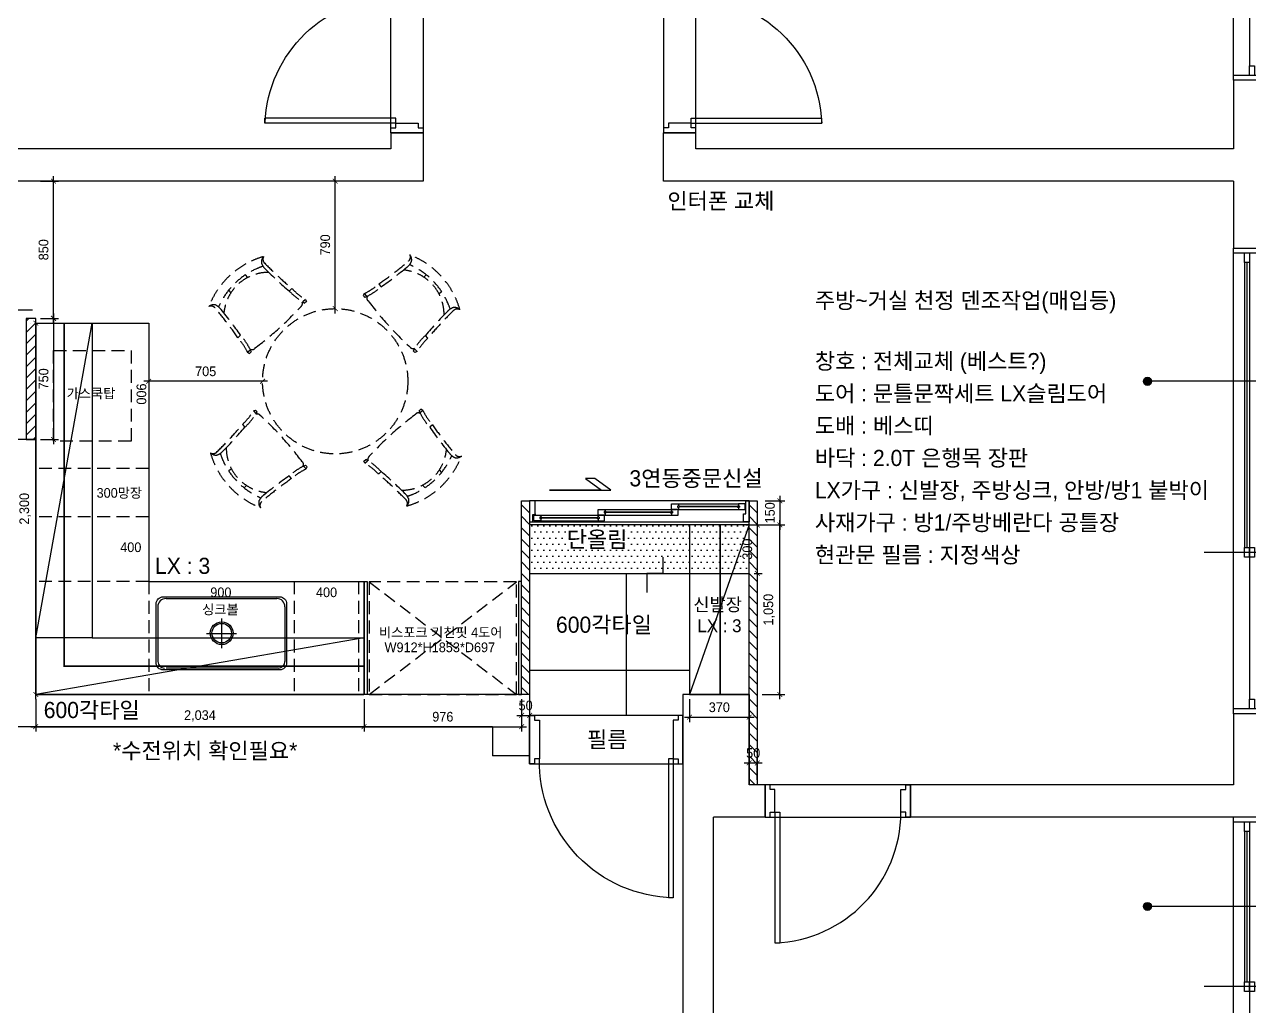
# Model space of a CAD drawing. Header units: inches. Extents: x 26859 to 99210, y 7818 to 34893.
# Drawn here: x 53426 to 61016, y 22835 to 28919 of the extents above; entities that cross this region are included whole.
import ezdxf

# ---------------------------------------------------------------- set-up
doc = ezdxf.new("R2010")
doc.units = ezdxf.units.IN
doc.header["$LTSCALE"] = 100
doc.header["$MEASUREMENT"] = 0
doc.header["$PDSIZE"] = 700.071425
for name, pattern in [('DASHEDX2', [1.5, 1, -0.5]), ('DH-HID2', [1.2, 0.8, -0.4]), ('HID2', [1, 0.5, -0.5])]:
    doc.linetypes.add(name, pattern=pattern)
for name, color, linetype in [('0-ELC TEXT', 7, 'Continuous'), ('06-FUR', 6, 'Continuous'), ('06-LIGHT', 4, 'Continuous'), ('07-DIM WAL', 5, 'Continuous'), ('08-HAT', 8, 'Continuous'), ('3.기호.계단선', 30, 'Continuous'), ('C-WIN', 4, 'Continuous'), ('CO-DOOR', 8, 'Continuous'), ('CO-FURB-DN', 9, 'Continuous'), ('FU-FURM', 251, 'DH-HID2'), ('WAL NEW', 3, 'Continuous'), ('도면층2', 2, 'Continuous'), ('도면층4', 4, 'Continuous'), ('도면층5', 5, 'Continuous'), ('도면층8', 8, 'Continuous')]:
    doc.layers.add(name, color=color, linetype=linetype)
doc.styles.add('HY 울릉도 L', font='')
doc.styles.add('코레일둥고', font='Korail_Round_Gothic_Medium.ttf')
doc.styles.get('HY 울릉도 L').set_extended_font_data('HY울릉도L')
doc.dimstyles.new('30', dxfattribs={"dimscale": 30, "dimtxt": 2, "dimasz": 1, "dimexe": 1, "dimexo": 1, "dimgap": 1, "dimtad": 1, "dimdec": 0, "dimrnd": 0.05, "dimdsep": 46, "dimlunit": 6, "dimtxsty": 'HY 울릉도 L', "dimblk": 'ARCHTICK', "dimcen": 2.5, "dimdle": 1, "dimclrd": 133, "dimclre": 133, "dimclrt": 30, "dimadec": 0, "dimazin": 0, "dimtfac": 1, "dimtdec": 0, "dimtix": 1, "dimtmove": 2, "dimatfit": 3, "dimldrblk": 'ARCHTICK', "dimfxl": 1, "dimlwd": -1, "dimlwe": -1, "dimarcsym": 0})

# ---------------------------------------------------------------- blocks, each defined once
blk = doc.blocks.new('fffsere')
at = {"layer": '도면층2'}
for p, q in [((53146.1, 28573.7), (53346.1, 28573.7)), ((53346.1, 28573.7), (53346.1, 28148.7)), ((56676.1, 28148.7), (56676.1, 28248.7)), ((56676.1, 28248.7), (56876.1, 28248.7)), ((56876.1, 27948.7), (56876.1, 28248.7)), ((58366.1, 28248.7), (58366.1, 27948.7)), ((58566.1, 28248.7), (58366.1, 28248.7)), ((58566.1, 28248.7), (58566.1, 28148.7)), ((53346.1, 28148.7), (56676.1, 28148.7)), ((58566.1, 28148.7), (61266.1, 28148.7)), ((53346.1, 27948.7), (53346.1, 27533.7)), ((53346.1, 27948.7), (56876.1, 27948.7)), ((58366.1, 27948.7), (61421.1, 27948.7)), ((53346.1, 27533.7), (53146.1, 27533.7)), ((60766.1, 26348.7), (60766.1, 24768.7)), ((60766.1, 26348.7), (60966.1, 26348.7)), ((56346.1, 24768.7), (56346.1, 24208.7)), ((56346.1, 24768.7), (56756.1, 24768.7)), ((56756.1, 24768.7), (56756.1, 21708.7)), ((57706.1, 24768.7), (57706.1, 24388.7)), ((57706.1, 24768.7), (60766.1, 24768.7)), ((53146.1, 24648.7), (53346.1, 24648.7)), ((53146.1, 24648.7), (53346.1, 24648.7)), ((53346.1, 24648.7), (53346.1, 24208.7)), ((56756.1, 24588.7), (56756.1, 24388.7)), ((57706.1, 24588.7), (57706.1, 24388.7)), ((57936.1, 24568.7), (57936.1, 24388.7)), ((57936.1, 24568.7), (62656.1, 24568.7)), ((57706.1, 24388.7), (57936.1, 24388.7)), ((53346.1, 24208.7), (55346.1, 24208.7)), ((55346.1, 24008.7), (55346.1, 24208.7)), ((56246.1, 24208.7), (56346.1, 24208.7)), ((56246.1, 24008.7), (56246.1, 24208.7)), ((53146.1, 24008.7), (55346.1, 24008.7)), ((56246.1, 24008.7), (56566.1, 24008.7)), ((56566.1, 21908.7), (56566.1, 24008.7))]:
    blk.add_line(p, q, dxfattribs=at)
at = {"layer": '도면층4'}
for p, q in [((53346.1, 28573.7), (53346.1, 30973.7)), ((56676.1, 28248.7), (56676.1, 29148.7)), ((56876.1, 29148.7), (56876.1, 28248.7)), ((58366.1, 29148.7), (58366.1, 28248.7)), ((58566.1, 28248.7), (58566.1, 29148.7)), ((53146.1, 28603.7), (53346.1, 28603.7)), ((53146.1, 28573.7), (53346.1, 28573.7)), ((55896.1, 28308.7), (55896.1, 28338.7)), ((56706.1, 28338.7), (55896.6, 28338.7)), ((56706.1, 28308.7), (56706.1, 28338.7)), ((58536.1, 28338.7), (59345.5, 28338.7)), ((58536.1, 28308.7), (58536.1, 28338.7)), ((59346.1, 28308.7), (59346.1, 28338.7)), ((56706.1, 28308.7), (55896.1, 28308.7)), ((56876.1, 28248.7), (56676.1, 28248.7)), ((56676.1, 28248.7), (56876.1, 28248.7)), ((58366.1, 28248.7), (58566.1, 28248.7)), ((58566.1, 28248.7), (58366.1, 28248.7)), ((58536.1, 28308.7), (59346.1, 28308.7)), ((53346.1, 27503.7), (53146.1, 27503.7)), ((53346.1, 24648.7), (53346.1, 27533.7)), ((53261.1, 25678.7), (53261.1, 27443.7)), ((53026.1, 25648.7), (53526.1, 25648.7)), ((53146.1, 24678.7), (53346.1, 24678.7)), ((56756.1, 24338.7), (56756.1, 24638.7)), ((56756.1, 24638.7), (57706.1, 24638.7)), ((56756.1, 24638.7), (56756.1, 24338.7)), ((57706.1, 24638.7), (57706.1, 24338.7)), ((56816.1, 24368.7), (56816.1, 23508.7)), ((56816.1, 24368.7), (56846.1, 24368.7)), ((56846.1, 24368.7), (56846.1, 23509.2)), ((57706.1, 24338.7), (56756.1, 24338.7)), ((55346.1, 24008.7), (55346.1, 24208.7)), ((56246.1, 24208.7), (56246.1, 24008.7)), ((56246.1, 24008.7), (56246.1, 24208.7)), ((53346.1, 21908.7), (53346.1, 24008.7)), ((53346.1, 23978.7), (53146.1, 23978.7)), ((53261.1, 22988.7), (53261.1, 23918.7)), ((56816.1, 23508.7), (56846.1, 23508.7)), ((53026.1, 22958.7), (53526.1, 22958.7))]:
    blk.add_line(p, q, dxfattribs=at)
for points in [[(53216.1, 28603.7), (53246.1, 28603.7), (53246.1, 28663.7), (53216.1, 28663.7)], [(53246.1, 27443.7), (53276.1, 27443.7), (53276.1, 27503.7), (53246.1, 27503.7)], [(53216.1, 25618.7), (53246.1, 25618.7), (53246.1, 25678.7), (53216.1, 25678.7)], [(53246.1, 25618.7), (53276.1, 25618.7), (53276.1, 25678.7), (53246.1, 25678.7)], [(53216.1, 24678.7), (53246.1, 24678.7), (53246.1, 24738.7), (53216.1, 24738.7)], [(53246.1, 23918.7), (53276.1, 23918.7), (53276.1, 23978.7), (53246.1, 23978.7)], [(53216.1, 22928.7), (53246.1, 22928.7), (53246.1, 22988.7), (53216.1, 22988.7)], [(53246.1, 22928.7), (53276.1, 22928.7), (53276.1, 22988.7), (53246.1, 22988.7)]]:
    blk.add_lwpolyline(points, close=True, dxfattribs=at)
for points in [[(56676.1, 28248.7), (56676.1, 28278.7), (56706.1, 28278.7), (56706.1, 28308.7), (56846.1, 28308.7), (56846.1, 28278.7), (56876.1, 28278.7), (56876.1, 28248.7), (56676.1, 28248.7)], [(58566.1, 28248.7), (58566.1, 28278.7), (58536.1, 28278.7), (58536.1, 28308.7), (58396.1, 28308.7), (58396.1, 28278.7), (58366.1, 28278.7), (58366.1, 28248.7), (58566.1, 28248.7)], [(56756.1, 24638.7), (56786.1, 24638.7), (56786.1, 24608.7), (56816.1, 24608.7), (56816.1, 24368.7), (56786.1, 24368.7), (56786.1, 24338.7), (56756.1, 24338.7), (56756.1, 24638.7)], [(57706.1, 24638.7), (57676.1, 24638.7), (57676.1, 24608.7), (57646.1, 24608.7), (57646.1, 24368.7), (57676.1, 24368.7), (57676.1, 24338.7), (57706.1, 24338.7), (57706.1, 24638.7)]]:
    blk.add_lwpolyline(points, dxfattribs=at)
at = {"layer": '도면층5'}
for p, q in [((53246.1, 29743.7), (53246.1, 28663.7)), ((53246.1, 27443.7), (53246.1, 25678.7)), ((53276.1, 27443.7), (53276.1, 25678.7)), ((53246.1, 25618.7), (53246.1, 24738.7)), ((53246.1, 23918.7), (53246.1, 22988.7)), ((53276.1, 23918.7), (53276.1, 22988.7)), ((53246.1, 22928.7), (53246.1, 21998.7))]:
    blk.add_line(p, q, dxfattribs=at)
for centre, radius, start, end in [((56706.1, 28278.7), 810, 90, 177.87745), ((58536.1, 28278.7), 810, 2.12255, 90), ((56801.4, 24353.9), 844.8, 270.99615, 1.00079)]:
    blk.add_arc(centre, radius, start, end, dxfattribs=at)
blk = doc.blocks.new('_ArchTick')
at = {"color": 0, "linetype": 'ByBlock', "const_width": 0.15}
blk.add_lwpolyline([(-0.5, -0.5), (0.5, 0.5)], dxfattribs=at)
blk = doc.blocks.new('*D198')
at = {"layer": '07-DIM WAL', "color": 133}
for p, q in [((57915.9, 24238.7), (57915.9, 24373.9)), ((57965.9, 24238.7), (57965.9, 24373.9)), ((57885.9, 24343.9), (57995.9, 24343.9))]:
    blk.add_line(p, q, dxfattribs=at)
at = {"layer": 'Defpoints', "color": 0}
for p in [(57965.9, 24343.9), (57915.9, 24208.7), (57965.9, 24208.7)]:
    blk.add_point(p, dxfattribs=at)
at = {"layer": '07-DIM WAL', "color": 133, "xscale": 30, "yscale": 30, "zscale": 30}
blk.add_blockref('_ArchTick', (57915.9, 24343.9), dxfattribs=at)
at = {"layer": '07-DIM WAL', "color": 133, "xscale": 30, "yscale": 30, "zscale": 30, "rotation": 180}
blk.add_blockref('_ArchTick', (57965.9, 24343.9), dxfattribs=at)
at = {"layer": '07-DIM WAL', "color": 30, "insert": (57940.9, 24405.2), "char_height": 60, "attachment_point": 5, "style": 'HY 울릉도 L'}
blk.add_mtext('50', dxfattribs=at)
blk = doc.blocks.new('*D200')
at = {"layer": '07-DIM WAL', "color": 133}
for p, q in [((58015.9, 25968.7), (58136.1, 25968.7)), ((58106.1, 25998.7), (58106.1, 25788.7)), ((57965.9, 25818.7), (58136.1, 25818.7))]:
    blk.add_line(p, q, dxfattribs=at)
at = {"layer": 'Defpoints', "color": 0}
for p in [(57985.9, 25968.7), (57935.9, 25818.7), (58106.1, 25818.7)]:
    blk.add_point(p, dxfattribs=at)
at = {"layer": '07-DIM WAL', "color": 133, "xscale": 30, "yscale": 30, "zscale": 30}
for p, rotation in [((58106.1, 25968.7), 270), ((58106.1, 25818.7), 90)]:
    blk.add_blockref('_ArchTick', p, dxfattribs=dict(at, rotation=rotation))
at = {"layer": '07-DIM WAL', "color": 30, "insert": (58044.8, 25893.7), "char_height": 60, "attachment_point": 5, "rotation": 90, "style": 'HY 울릉도 L'}
blk.add_mtext('150', dxfattribs=at)
blk = doc.blocks.new('*D201')
at = {"layer": '07-DIM WAL', "color": 133}
for p, q in [((57945.9, 25818.7), (58136.1, 25818.7)), ((58106.1, 24738.7), (58106.1, 25848.7)), ((57995.9, 24768.7), (58136.1, 24768.7))]:
    blk.add_line(p, q, dxfattribs=at)
at = {"layer": 'Defpoints', "color": 0}
for p in [(57915.9, 25818.7), (58106.1, 25818.7), (57965.9, 24768.7)]:
    blk.add_point(p, dxfattribs=at)
at = {"layer": '07-DIM WAL', "color": 133, "xscale": 30, "yscale": 30, "zscale": 30}
for p, rotation in [((58106.1, 25818.7), 90), ((58106.1, 24768.7), 270)]:
    blk.add_blockref('_ArchTick', p, dxfattribs=dict(at, rotation=rotation))
at = {"layer": '07-DIM WAL', "color": 30, "insert": (58040.2, 25293.7), "char_height": 60, "attachment_point": 5, "rotation": 90, "style": 'HY 울릉도 L'}
blk.add_mtext('1,050', dxfattribs=at)
blk = doc.blocks.new('*D416')
at = {"layer": '07-DIM WAL', "color": 133}
for p, q in [((57895.9, 25818.7), (57995.9, 25818.7)), ((57965.9, 25848.7), (57965.9, 25488.7)), ((57945.9, 25518.7), (57995.9, 25518.7))]:
    blk.add_line(p, q, dxfattribs=at)
at = {"layer": 'Defpoints', "color": 0}
for p in [(57865.9, 25818.7), (57915.9, 25518.7), (57965.9, 25518.7)]:
    blk.add_point(p, dxfattribs=at)
at = {"layer": '07-DIM WAL', "color": 133, "xscale": 30, "yscale": 30, "zscale": 30}
for p, rotation in [((57965.9, 25818.7), 90), ((57965.9, 25518.7), 270)]:
    blk.add_blockref('_ArchTick', p, dxfattribs=dict(at, rotation=rotation))
at = {"layer": '07-DIM WAL', "color": 30, "insert": (57904.6, 25668.7), "char_height": 60, "attachment_point": 5, "rotation": 90, "style": 'HY 울릉도 L'}
blk.add_mtext('300', dxfattribs=at)
blk = doc.blocks.new('*D548')
at = {"layer": '07-DIM WAL', "color": 133}
for p, q in [((56505.9, 24738.7), (56505.9, 24608.7)), ((56555.9, 24738.7), (56555.9, 24608.7)), ((56475.9, 24638.7), (56585.9, 24638.7))]:
    blk.add_line(p, q, dxfattribs=at)
at = {"layer": 'Defpoints', "color": 0}
for p in [(56505.9, 24768.7), (56555.9, 24768.7), (56555.9, 24638.7)]:
    blk.add_point(p, dxfattribs=at)
at = {"layer": '07-DIM WAL', "color": 133, "xscale": 30, "yscale": 30, "zscale": 30}
blk.add_blockref('_ArchTick', (56505.9, 24638.7), dxfattribs=at)
at = {"layer": '07-DIM WAL', "color": 133, "xscale": 30, "yscale": 30, "zscale": 30, "rotation": 180}
blk.add_blockref('_ArchTick', (56555.9, 24638.7), dxfattribs=at)
at = {"layer": '07-DIM WAL', "color": 30, "insert": (56530.9, 24700), "char_height": 60, "attachment_point": 5, "style": 'HY 울릉도 L'}
blk.add_mtext('50', dxfattribs=at)
blk = doc.blocks.new('*D553')
at = {"layer": '07-DIM WAL', "color": 133}
for p, q in [((53495.9, 24738.7), (53495.9, 24538.7)), ((55529.9, 24738.7), (55529.9, 24538.7)), ((53465.9, 24568.7), (55559.9, 24568.7))]:
    blk.add_line(p, q, dxfattribs=at)
at = {"layer": 'Defpoints', "color": 0}
for p in [(53495.9, 24768.7), (55529.9, 24768.7), (55529.9, 24568.7)]:
    blk.add_point(p, dxfattribs=at)
at = {"layer": '07-DIM WAL', "color": 133, "xscale": 30, "yscale": 30, "zscale": 30, "rotation": 180}
blk.add_blockref('_ArchTick', (53495.9, 24568.7), dxfattribs=at)
at = {"layer": '07-DIM WAL', "color": 133, "xscale": 30, "yscale": 30, "zscale": 30}
blk.add_blockref('_ArchTick', (55529.9, 24568.7), dxfattribs=at)
at = {"layer": '07-DIM WAL', "color": 30, "insert": (54512.9, 24634.7), "char_height": 60, "attachment_point": 5, "style": 'HY 울릉도 L'}
blk.add_mtext('2,034', dxfattribs=at)
blk = doc.blocks.new('*D554')
at = {"layer": '07-DIM WAL', "color": 133}
for p, q in [((55529.9, 24738.7), (55529.9, 24538.7)), ((56505.9, 24738.7), (56505.9, 24538.7)), ((55499.9, 24568.7), (56535.9, 24568.7))]:
    blk.add_line(p, q, dxfattribs=at)
at = {"layer": 'Defpoints', "color": 0}
for p in [(55529.9, 24768.7), (56505.9, 24768.7), (56505.9, 24568.7)]:
    blk.add_point(p, dxfattribs=at)
at = {"layer": '07-DIM WAL', "color": 133, "xscale": 30, "yscale": 30, "zscale": 30, "rotation": 180}
blk.add_blockref('_ArchTick', (55529.9, 24568.7), dxfattribs=at)
at = {"layer": '07-DIM WAL', "color": 133, "xscale": 30, "yscale": 30, "zscale": 30}
blk.add_blockref('_ArchTick', (56505.9, 24568.7), dxfattribs=at)
at = {"layer": '07-DIM WAL', "color": 30, "insert": (56017.9, 24630), "char_height": 60, "attachment_point": 5, "style": 'HY 울릉도 L'}
blk.add_mtext('976', dxfattribs=at)
blk = doc.blocks.new('*D555')
at = {"layer": '07-DIM WAL', "color": 133}
for p, q in [((53495.9, 24738.7), (53495.9, 27098.7)), ((53465.9, 27068.7), (53465.9, 27068.7)), ((53465.9, 24768.7), (53465.9, 24768.7))]:
    blk.add_line(p, q, dxfattribs=at)
at = {"layer": 'Defpoints', "color": 0}
for p in [(53495.9, 27068.7), (53495.9, 27068.7), (53495.9, 24768.7)]:
    blk.add_point(p, dxfattribs=at)
at = {"layer": '07-DIM WAL', "color": 133, "xscale": 30, "yscale": 30, "zscale": 30}
for p, rotation in [((53495.9, 27068.7), 90), ((53495.9, 24768.7), 270)]:
    blk.add_blockref('_ArchTick', p, dxfattribs=dict(at, rotation=rotation))
at = {"layer": '07-DIM WAL', "color": 30, "insert": (53430, 25918.7), "char_height": 60, "attachment_point": 5, "rotation": 90, "style": 'HY 울릉도 L'}
blk.add_mtext('2,300', dxfattribs=at)
blk = doc.blocks.new('F-518')
at = {"layer": 'FU-FURM'}
for p, q in [((-541.8, 643.2), (-555.7, 658.6)), ((549, 645.2), (564.4, 659.2)), ((-645.2, 549), (-659.2, 564.4)), ((-267.9, 574.8), (-284.7, 559.4)), ((180.2, 543.3), (173, 530.7)), ((180.2, 543.3), (195, 527)), ((269.9, 602.7), (285.2, 585.9)), ((643.2, 541.8), (658.6, 555.7)), ((-200.9, 491.6), (-189.3, 484.1)), ((-184.1, 507.1), (-200.4, 492.4)), ((-178.1, 493.9), (-189.3, 484.1)), ((-184.1, 507.1), (-178.1, 493.9)), ((173, 530.7), (183.2, 519.9)), ((195.4, 526.3), (183.2, 519.9)), ((-602.7, 269.9), (-585.9, 285.2)), ((574.8, 267.9), (559.4, 284.7)), ((-543.3, 180.2), (-527, 195)), ((-543.3, 180.2), (-530.7, 173)), ((-530.7, 173), (-519.9, 183.2)), ((-526.3, 195.4), (-519.9, 183.2)), ((491.6, 200.9), (484.1, 189.3)), ((493.9, 178.1), (484.1, 189.3)), ((507.1, 184.1), (492.4, 200.4)), ((507.1, 184.1), (493.9, 178.1)), ((-507.1, -184.1), (-493.9, -178.1)), ((-507.1, -184.1), (-492.4, -200.4)), ((-493.9, -178.1), (-484.1, -189.3)), ((-491.6, -200.9), (-484.1, -189.3)), ((530.7, -173), (519.9, -183.2)), ((526.3, -195.4), (519.9, -183.2)), ((543.3, -180.2), (527, -195)), ((543.3, -180.2), (530.7, -173)), ((-574.8, -267.9), (-559.4, -284.7)), ((602.7, -269.9), (585.9, -285.2)), ((-195.4, -526.3), (-183.2, -519.9)), ((-180.2, -543.3), (-195, -527)), ((-173, -530.7), (-183.2, -519.9)), ((-180.2, -543.3), (-173, -530.7)), ((178.1, -493.9), (189.3, -484.1)), ((184.1, -507.1), (178.1, -493.9)), ((184.1, -507.1), (200.4, -492.4)), ((200.9, -491.6), (189.3, -484.1)), ((-643.2, -541.8), (-658.6, -555.7)), ((-269.9, -602.7), (-285.2, -585.9)), ((267.9, -574.8), (284.7, -559.4)), ((645.2, -549), (659.2, -564.4)), ((-549, -645.2), (-564.4, -659.2)), ((541.8, -643.2), (555.7, -658.6))]:
    blk.add_line(p, q, dxfattribs=at)
blk.add_circle((0, 0), 450, dxfattribs=at)
for centre, radius, start, end in [((-303.1, 278.5), 513.9, 105.82405, 158.98905), ((-406.1, 737.7), 51.2, 136.51905, 185.74565), ((-415.4, 756.3), 32.4, 149.08095, 225.76605), ((433.9, 769.7), 32.4, 308.84905, 25.53505), ((278.5, 303.1), 513.9, 15.82405, 68.98905), ((422.8, 752.1), 51.2, 348.87005, 38.09705), ((-303.1, 278.5), 457.2, 108.36805, 156.49795), ((-373.8, 760.6), 87.7, 198.58775, 229.04005), ((1283.8, 2412.2), 2405, 224.17605, 229.81905), ((1283.8, 2412.2), 2427.5, 225.04505, 229.74905), ((-1102.5, 2577.7), 2405, 304.79605, 310.44005), ((-1102.5, 2577.7), 2427.5, 304.86605, 309.57105), ((397.2, 413.1), 277.6, 0.06305, 84.15045), ((392.8, 777.8), 87.7, 305.57505, 336.02805), ((278.5, 303.1), 457.2, 18.36805, 66.49795), ((-413.1, 397.2), 277.6, 90.06305, 174.15045), ((20.3, 846.2), 418.6, 223.23405, 238.05405), ((20.3, 846.2), 395.9, 223.28805, 238.91605), ((8.5, 900.1), 395.9, 295.70005, 311.32805), ((8.5, 900.1), 418.6, 296.56205, 311.38105), ((-752.1, 422.8), 51.2, 78.87005, 128.09705), ((-769.7, 433.9), 32.4, 38.84905, 115.53505), ((-2577.7, -1102.5), 2405, 34.79605, 40.44005), ((-777.8, 392.8), 87.7, 35.57505, 66.02805), ((-1722.3, 1847.3), 2048.4, 306.66705, 317.53105), ((-225.7, 482.4), 23.1, 308.41805, 21.52105), ((219.2, 514.7), 23.1, 153.09405, 226.19705), ((1847.3, 1722.3), 2048.4, 216.66705, 227.53105), ((760.6, 373.8), 87.7, 108.58775, 139.04005), ((737.7, 406.1), 51.2, 46.51905, 95.74565), ((-2577.7, -1102.5), 2427.5, 34.86605, 39.57105), ((2412.2, -1283.8), 2427.5, 135.04505, 139.74905), ((2412.2, -1283.8), 2405, 134.17605, 139.81905), ((756.3, 415.4), 32.4, 59.08095, 135.76605), ((-900.1, 8.5), 395.9, 25.70005, 41.32805), ((-900.1, 8.5), 418.6, 26.56205, 41.38105), ((846.2, -20.3), 418.6, 133.23405, 148.05405), ((846.2, -20.3), 395.9, 133.28805, 148.91605), ((-514.7, 219.2), 23.1, 243.09405, 316.19705), ((482.4, 225.7), 23.1, 218.41805, 291.52105), ((-846.2, 20.3), 395.9, 313.28805, 328.91605), ((-846.2, 20.3), 418.6, 313.23405, 328.05405), ((-482.4, -225.7), 23.1, 38.41805, 111.52105), ((-1847.3, -1722.3), 2048.4, 36.66705, 47.53105), ((1722.3, -1847.3), 2048.4, 126.66705, 137.53105), ((514.7, -219.2), 23.1, 63.09405, 136.19705), ((900.1, -8.5), 418.6, 206.56205, 221.38105), ((900.1, -8.5), 395.9, 205.70005, 221.32805), ((-2412.2, 1283.8), 2405, 314.17605, 319.81905), ((-2412.2, 1283.8), 2427.5, 315.04505, 319.74905), ((2577.7, 1102.5), 2427.5, 214.86605, 219.57105), ((2577.7, 1102.5), 2405, 214.79605, 220.44005), ((-756.3, -415.4), 32.4, 239.08095, 315.76605), ((-278.5, -303.1), 513.9, 195.82405, 248.98905), ((-737.7, -406.1), 51.2, 226.51905, 275.74565), ((-760.6, -373.8), 87.7, 288.58775, 319.04005), ((-278.5, -303.1), 457.2, 198.36805, 246.49795), ((-397.2, -413.1), 277.6, 180.06305, 264.15045), ((413.1, -397.2), 277.6, 270.06305, 354.15045), ((777.8, -392.8), 87.7, 215.57505, 246.02805), ((769.7, -433.9), 32.4, 218.84905, 295.53505), ((-8.5, -900.1), 418.6, 116.56205, 131.38105), ((-219.2, -514.7), 23.1, 333.09405, 46.19705), ((-20.3, -846.2), 395.9, 43.28805, 58.91605), ((-20.3, -846.2), 418.6, 43.23405, 58.05405), ((225.7, -482.4), 23.1, 128.41805, 201.52105), ((303.1, -278.5), 513.9, 285.82405, 338.98905), ((303.1, -278.5), 457.2, 288.36805, 336.49795), ((752.1, -422.8), 51.2, 258.87005, 308.09705), ((1102.5, -2577.7), 2405, 124.79605, 130.44005), ((1102.5, -2577.7), 2427.5, 124.86605, 129.57105), ((-8.5, -900.1), 395.9, 115.70005, 131.32805), ((-1283.8, -2412.2), 2405, 44.17605, 49.81905), ((-1283.8, -2412.2), 2427.5, 45.04505, 49.74905), ((-422.8, -752.1), 51.2, 168.87005, 218.09705), ((-392.8, -777.8), 87.7, 125.57505, 156.02805), ((-433.9, -769.7), 32.4, 128.84905, 205.53505), ((373.8, -760.6), 87.7, 18.58775, 49.04005), ((415.4, -756.3), 32.4, 329.08095, 45.76605), ((406.1, -737.7), 51.2, 316.51905, 5.74565)]:
    blk.add_arc(centre, radius, start, end, dxfattribs=at)
blk = doc.blocks.new('*D559')
at = {"layer": '07-DIM WAL', "color": 133}
for p, q in [((55320.9, 27948.7), (55320.9, 27948.7)), ((55350.9, 27128.7), (55350.9, 27978.7)), ((55320.9, 27158.7), (55320.9, 27158.7))]:
    blk.add_line(p, q, dxfattribs=at)
at = {"layer": 'Defpoints', "color": 0}
for p in [(55350.9, 27948.7), (55350.9, 27948.7), (55350.9, 27158.7)]:
    blk.add_point(p, dxfattribs=at)
at = {"layer": '07-DIM WAL', "color": 133, "xscale": 30, "yscale": 30, "zscale": 30}
for p, rotation in [((55350.9, 27948.7), 90), ((55350.9, 27158.7), 270)]:
    blk.add_blockref('_ArchTick', p, dxfattribs=dict(at, rotation=rotation))
at = {"layer": '07-DIM WAL', "color": 30, "insert": (55289.6, 27553.7), "char_height": 60, "attachment_point": 5, "rotation": 90, "style": 'HY 울릉도 L'}
blk.add_mtext('790', dxfattribs=at)
blk = doc.blocks.new('*D560')
at = {"layer": '07-DIM WAL', "color": 133}
for p, q in [((54195.9, 26738.7), (54195.9, 26738.7)), ((54900.9, 26738.7), (54900.9, 26738.7)), ((54930.9, 26708.7), (54165.9, 26708.7))]:
    blk.add_line(p, q, dxfattribs=at)
at = {"layer": 'Defpoints', "color": 0}
for p in [(54195.9, 26708.7), (54195.9, 26708.7), (54900.9, 26708.7)]:
    blk.add_point(p, dxfattribs=at)
at = {"layer": '07-DIM WAL', "color": 133, "xscale": 30, "yscale": 30, "zscale": 30, "rotation": 180}
blk.add_blockref('_ArchTick', (54195.9, 26708.7), dxfattribs=at)
at = {"layer": '07-DIM WAL', "color": 133, "xscale": 30, "yscale": 30, "zscale": 30}
blk.add_blockref('_ArchTick', (54900.9, 26708.7), dxfattribs=at)
at = {"layer": '07-DIM WAL', "color": 30, "insert": (54548.4, 26770), "char_height": 60, "attachment_point": 5, "style": 'HY 울릉도 L'}
blk.add_mtext('705', dxfattribs=at)
blk = doc.blocks.new('*D561')
at = {"layer": '07-DIM WAL', "color": 133}
for p, q in [((57545.9, 24738.7), (57545.9, 24597.2)), ((57915.9, 24738.7), (57915.9, 24597.2)), ((57515.9, 24627.2), (57945.9, 24627.2))]:
    blk.add_line(p, q, dxfattribs=at)
at = {"layer": 'Defpoints', "color": 0}
for p in [(57545.9, 24768.7), (57915.9, 24768.7), (57915.9, 24627.2)]:
    blk.add_point(p, dxfattribs=at)
at = {"layer": '07-DIM WAL', "color": 133, "xscale": 30, "yscale": 30, "zscale": 30, "rotation": 180}
blk.add_blockref('_ArchTick', (57545.9, 24627.2), dxfattribs=at)
at = {"layer": '07-DIM WAL', "color": 133, "xscale": 30, "yscale": 30, "zscale": 30}
blk.add_blockref('_ArchTick', (57915.9, 24627.2), dxfattribs=at)
at = {"layer": '07-DIM WAL', "color": 30, "insert": (57730.9, 24688.6), "char_height": 60, "attachment_point": 5, "style": 'HY 울릉도 L'}
blk.add_mtext('370', dxfattribs=at)
blk = doc.blocks.new('*D564')
at = {"layer": '07-DIM WAL', "color": 133}
for p, q in [((53525.9, 27948.7), (53635.6, 27948.7)), ((53605.6, 27068.7), (53605.6, 27978.7)), ((53525.9, 27098.7), (53635.6, 27098.7))]:
    blk.add_line(p, q, dxfattribs=at)
at = {"layer": 'Defpoints', "color": 0}
for p in [(53495.9, 27948.7), (53605.6, 27948.7), (53495.9, 27098.7)]:
    blk.add_point(p, dxfattribs=at)
at = {"layer": '07-DIM WAL', "color": 133, "xscale": 30, "yscale": 30, "zscale": 30}
for p, rotation in [((53605.6, 27948.7), 90), ((53605.6, 27098.7), 270)]:
    blk.add_blockref('_ArchTick', p, dxfattribs=dict(at, rotation=rotation))
at = {"layer": '07-DIM WAL', "color": 30, "insert": (53544.3, 27523.7), "char_height": 60, "attachment_point": 5, "rotation": 90, "style": 'HY 울릉도 L'}
blk.add_mtext('850', dxfattribs=at)
blk = doc.blocks.new('*D565')
at = {"layer": '07-DIM WAL', "color": 133}
for p, q in [((53525.9, 27098.7), (53635.6, 27098.7)), ((53605.6, 27128.7), (53605.6, 26318.7)), ((53525.9, 26348.7), (53635.6, 26348.7))]:
    blk.add_line(p, q, dxfattribs=at)
at = {"layer": 'Defpoints', "color": 0}
for p in [(53495.9, 27098.7), (53495.9, 26348.7), (53605.6, 26348.7)]:
    blk.add_point(p, dxfattribs=at)
at = {"layer": '07-DIM WAL', "color": 133, "xscale": 30, "yscale": 30, "zscale": 30}
for p, rotation in [((53605.6, 27098.7), 90), ((53605.6, 26348.7), 270)]:
    blk.add_blockref('_ArchTick', p, dxfattribs=dict(at, rotation=rotation))
at = {"layer": '07-DIM WAL', "color": 30, "insert": (53544.3, 26723.7), "char_height": 60, "attachment_point": 5, "rotation": 90, "style": 'HY 울릉도 L'}
blk.add_mtext('750', dxfattribs=at)

msp = doc.modelspace()

# ---------------------------------------------------------------- hatches: boundary and pattern name
at = {"layer": '0-ELC TEXT'}
h = msp.add_hatch(color=256, dxfattribs=at)
h.dxf.hatch_style = 1
edge = h.paths.add_edge_path()
edge.add_arc((60383.8, 26708.5), 25, 0, 360)
h = msp.add_hatch(color=256, dxfattribs=at)
h.dxf.hatch_style = 1
edge = h.paths.add_edge_path()
edge.add_arc((60383.8, 23455), 25, 0, 360)
at = {"layer": '08-HAT', "transparency": 33554687}
h = msp.add_hatch(dxfattribs=at)
h.set_pattern_fill('_USER', color=256, scale=600, double=1, pattern_type=0)
h.set_pattern_definition([(0, (56555.94, 25518.7), (0, 600), []), (90, (56555.94, 25518.7), (-600, 4e-14), [])])
h.paths.add_polyline_path([(56585.9, 24638.7), (57475.9, 24638.7), (57505.9, 24638.7), (57505.9, 24768.7), (57545.9, 24768.7), (57545.9, 25518.7), (57381, 25518.7), (57281, 25518.7), (56555.9, 25518.7), (56555.9, 24768.7), (56555.9, 24638.7)])
h.paths.add_polyline_path([(57644.6, 24749.9), (57817.3, 24749.9), (57817.3, 24627.2), (57644.6, 24627.2)], flags=9)
h.paths.add_polyline_path([(56469.9, 24761.3), (56592, 24761.3), (56592, 24638.7), (56469.9, 24638.7)], flags=9)
at = {"layer": '3.기호.계단선'}
h = msp.add_hatch(dxfattribs=at)
h.set_pattern_fill('DOTS', color=256, scale=600)
h.set_pattern_definition([(0, (0, 200), (18.75, 37.5), [0, -37.5])])
h.paths.add_polyline_path([(56555.9, 25818.7), (56555.9, 25518.7), (57915.9, 25518.7), (57915.9, 25818.7)])
at = {"layer": 'WAL NEW'}
h = msp.add_hatch(dxfattribs=at)
h.set_pattern_fill('_USER', color=256, scale=50, angle=45, double=1, pattern_type=0)
h.set_pattern_definition([(45, (-10, -59.66), (-35.35534, 35.35534), [])])
h.paths.add_polyline_path([(53495.9, 26348.7), (53495.9, 27098.7), (53435.9, 27098.7), (53435.9, 26348.7)])
h = msp.add_hatch(dxfattribs=at)
h.set_pattern_fill('_USER', color=256, scale=50, angle=-45, pattern_type=0)
h.set_pattern_definition([(315, (0, 0), (35.35534, 35.35534), [])])
h.paths.add_polyline_path([(56505.9, 24768.7), (56505.9, 25968.7), (56555.9, 25968.7), (56555.9, 24768.7)])
h = msp.add_hatch(dxfattribs=at)
h.set_pattern_fill('_USER', color=256, scale=50, angle=315, pattern_type=0)
h.set_pattern_definition([(315, (1410, -1e-11), (35.35534, 35.35534), [])])
h.paths.add_polyline_path([(57915.9, 24208.7), (57915.9, 25968.7), (57965.9, 25968.7), (57965.9, 24208.7)])

# ---------------------------------------------------------------- linework, layer by layer
msp.add_line((57865.9, 25818.7), (56555.9, 25818.7))
at = {"layer": '0-ELC TEXT'}
for p, q in [((63247.3, 26708.5), (60383.8, 26708.5)), ((63247.3, 23455), (60383.8, 23455))]:
    msp.add_line(p, q, dxfattribs=at)
for centre in [(60383.8, 26708.5), (60383.8, 23455)]:
    msp.add_circle(centre, 25, dxfattribs=at)
at = {"layer": '06-FUR'}
msp.add_line((57915.9, 25818.7), (57545.9, 24768.7), dxfattribs=at)
for points in [[(54195.9, 27068.7), (54195.9, 25468.7), (55529.9, 25468.7), (55529.9, 24768.7), (53495.9, 24768.7), (53495.9, 27068.7), (54195.9, 27068.7)], [(53845.9, 27068.7), (53845.9, 25118.7), (55529.9, 25118.7), (53495.9, 24768.7)], [(53845.9, 25118.7), (53495.9, 25118.7), (53845.9, 27068.7)]]:
    msp.add_lwpolyline(points, dxfattribs=at)
for points in [[(57545.9, 24768.7), (57915.9, 24768.7), (57915.9, 25818.7), (57545.9, 25818.7)], [(55549.9, 24768.7), (55529.9, 24768.7), (55529.9, 25468.7), (55549.9, 25468.7)], [(56485.9, 24768.7), (56505.9, 24768.7), (56505.9, 25468.7), (56485.9, 25468.7)]]:
    msp.add_lwpolyline(points, close=True, dxfattribs=at)
at = {"layer": '06-LIGHT', "color": 10, "linetype": 'HID2', "const_width": 10}
for points in [[(53670.9, 27068.7), (53670.9, 24943.7), (55529.9, 24943.7)], [(57735.9, 24768.7), (57735.9, 25818.7)]]:
    msp.add_lwpolyline(points, dxfattribs=at)
at = {"layer": '3.기호.계단선', "linetype": 'HID2', "const_width": 10}
msp.add_lwpolyline([(55529.9, 24768.7), (53495.9, 24768.7), (53495.9, 27068.7)], dxfattribs=at)
at = {"layer": '3.기호.계단선'}
for points in [[(56555.9, 25818.7), (56555.9, 25518.7), (57915.9, 25518.7), (57915.9, 25818.7), (56555.9, 25818.7)], [(57381, 25618.7), (57381, 25518.7), (57281, 25518.7), (57281, 25400.1)]]:
    msp.add_lwpolyline(points, dxfattribs=at)
at = {"layer": 'C-WIN', "linetype": 'Continuous'}
msp.add_line((53475.9, 27148.7), (53225.9, 27148.7), dxfattribs=at)
at = {"layer": 'CO-DOOR', "color": 1}
msp.add_lwpolyline([(56679.6, 26034.3), (57058.8, 26034.3), (56960.2, 26106.6), (56901.8, 26106.6), (57000.5, 26034.3), (56679.6, 26034.3)], close=True, dxfattribs=at)
at = {"layer": 'CO-FURB-DN', "color": 251}
for p, q in [((54303.1, 25362.8), (54988.7, 25362.8)), ((54252, 25311.6), (54252, 24972)), ((55039.9, 25311.6), (55039.9, 24972)), ((54645.9, 25239.7), (54645.9, 25054.1)), ((54553.2, 25146.9), (54738.7, 25146.9)), ((54999, 24931.1), (54303.1, 24931.1))]:
    msp.add_line(p, q, dxfattribs=at)
msp.add_lwpolyline([(54284.8, 25373), (55007, 25373, -0.414214), (55050.1, 25329.9), (55050.1, 24963.9, -0.414214), (55007, 24920.8), (54284.8, 24920.8, -0.414214), (54241.8, 24963.9), (54241.8, 25329.9, -0.414214)], format="xyb", close=True, dxfattribs=at)
for radius in [70.6, 60.4]:
    msp.add_circle((54647.9, 25147.9), radius, dxfattribs=at)
for centre, radius, start, end in [((54303.1, 25311.6), 51.1, 90, 180), ((54988.7, 25311.6), 51.1, 0, 90), ((54292.9, 24972), 40.9, 180, 270), ((54999, 24972), 40.9, 270, 0)]:
    msp.add_arc(centre, radius, start, end, dxfattribs=at)
at = {"layer": 'FU-FURM'}
for p, q in [((54195.9, 26168.7), (53495.9, 26168.7)), ((54195.9, 25868.7), (53495.9, 25868.7)), ((54195.9, 25468.7), (53495.9, 25468.7)), ((54195.9, 25468.7), (54195.9, 24768.7)), ((55095.9, 25468.7), (55095.9, 24768.7)), ((55495.9, 25468.7), (55495.9, 24768.7)), ((55561.9, 25465.7), (56473.9, 24768.7)), ((55561.9, 24768.7), (56473.9, 25465.7))]:
    msp.add_line(p, q, dxfattribs=at)
for points in [[(53605.9, 26338.7), (53605.9, 26898.7), (54085.9, 26898.7), (54085.9, 26338.7)], [(55561.9, 24768.7), (56473.9, 24768.7), (56473.9, 25465.7), (55561.9, 25465.7)]]:
    msp.add_lwpolyline(points, close=True, dxfattribs=at)
at = {"layer": 'WAL NEW'}
for points in [[(53495.9, 26348.7), (53495.9, 27098.7), (53435.9, 27098.7), (53435.9, 26348.7), (53495.9, 26348.7)], [(56505.9, 24768.7), (56505.9, 25968.7), (56555.9, 25968.7), (56555.9, 24768.7), (56505.9, 24768.7)], [(57915.9, 24208.7), (57915.9, 25968.7), (57965.9, 25968.7), (57965.9, 24208.7), (57915.9, 24208.7)]]:
    msp.add_lwpolyline(points, dxfattribs=at)
at = {"layer": '도면층4'}
for p, q in [((58915.9, 24208.7), (58015.9, 24208.7)), ((58015.9, 24008.7), (58915.9, 24008.7)), ((58075.9, 24038.7), (58075.9, 23228.7)), ((58075.9, 24038.7), (58105.9, 24038.7)), ((58105.9, 24038.7), (58105.9, 23229.2)), ((58075.9, 23228.7), (58105.9, 23228.7))]:
    msp.add_line(p, q, dxfattribs=at)
for points in [[(58015.9, 24008.7), (58045.9, 24008.7), (58045.9, 24038.7), (58075.9, 24038.7), (58075.9, 24178.7), (58045.9, 24178.7), (58045.9, 24208.7), (58015.9, 24208.7), (58015.9, 24008.7)], [(58915.9, 24008.7), (58885.9, 24008.7), (58885.9, 24038.7), (58855.9, 24038.7), (58855.9, 24178.7), (58885.9, 24178.7), (58885.9, 24208.7), (58915.9, 24208.7), (58915.9, 24008.7)]]:
    msp.add_lwpolyline(points, dxfattribs=at)
at = {"layer": '도면층5'}
msp.add_arc((58045.9, 24038.7), 810, 272.12255, 0, dxfattribs=at)
at = {"layer": '도면층8'}
for p, q in [((57915.9, 25968.7), (56555.9, 25968.7)), ((56591, 25886.7), (56591, 25884.3)), ((57023.9, 25914.6), (57464.7, 25914.6)), ((57478.9, 25949.7), (57849.9, 25949.7)), ((57478.9, 25914.6), (57849.9, 25914.6)), ((56555.9, 25838.7), (57915.9, 25838.7)), ((56625.5, 25879.5), (56979.5, 25879.5)), ((56625.5, 25844.5), (57020.4, 25844.5)), ((56979.5, 25879.5), (57464.7, 25879.5))]:
    msp.add_line(p, q, dxfattribs=at)
for points in [[(56555.9, 25963.7), (56555.9, 25838.7), (56576.3, 25838.7), (56576.3, 25884.3), (56591, 25884.3), (56591, 25968.7), (56555.9, 25968.7), (56555.9, 25963.7)], [(57915.9, 25849.3), (57915.9, 25838.7), (57880.9, 25838.7), (57880.9, 25886.7), (57895.6, 25886.7), (57895.6, 25968.7), (57915.9, 25968.7), (57915.9, 25849.3)], [(57023.9, 25903.9), (57027.1, 25902.2), (57027.8, 25901.1), (57028.4, 25899.4)], [(57023.9, 25890.3), (57027.1, 25891.9), (57027.8, 25893.1), (57028.4, 25894.7)], [(57430, 25894.7), (57028.4, 25894.7), (57028.4, 25899.4), (57430, 25899.4), (57430, 25894.7), (57430, 25899.4)], [(57434.5, 25903.9), (57431.3, 25902.2), (57430.7, 25901.1), (57430, 25899.4)], [(57434.5, 25890.3), (57431.3, 25891.9), (57430.7, 25893.1), (57430, 25894.7)], [(57478.9, 25938.9), (57482.1, 25937.3), (57482.8, 25936.2), (57483.4, 25934.5)], [(57478.9, 25925.4), (57482.1, 25927), (57482.8, 25928.2), (57483.4, 25929.8)], [(57845.4, 25929.8), (57483.4, 25929.8), (57483.4, 25934.5), (57845.4, 25934.5), (57845.4, 25929.8), (57845.4, 25934.5)], [(57849.9, 25938.9), (57846.7, 25937.3), (57846.1, 25936.2), (57845.4, 25934.5)], [(57849.9, 25925.4), (57846.7, 25927), (57846.1, 25928.2), (57845.4, 25929.8)], [(56975, 25859.7), (56621.4, 25859.7), (56621.4, 25864.3), (56975, 25864.3), (56975, 25859.7), (56975, 25864.3)], [(56625.5, 25868.8), (56628.7, 25867.2), (56629.3, 25866), (56629.9, 25864.3)], [(56625.5, 25855.2), (56628.7, 25856.8), (56629.3, 25858), (56629.9, 25859.7)], [(56979.5, 25868.8), (56976.3, 25867.2), (56975.7, 25866), (56975, 25864.3)], [(56979.5, 25855.2), (56976.3, 25856.8), (56975.7, 25858), (56975, 25859.7)]]:
    msp.add_lwpolyline(points, dxfattribs=at)
for points in [[(56979.5, 25914.6), (57023.9, 25914.6), (57023.9, 25902.9), (57017.5, 25900.9), (57017.5, 25893.3), (57023.9, 25891.2), (57023.9, 25879.5), (56979.5, 25879.5)], [(57434.5, 25949.7), (57478.9, 25949.7), (57478.9, 25938), (57472.4, 25935.9), (57472.4, 25928.4), (57478.9, 25926.3), (57478.9, 25914.6), (57434.5, 25914.6)], [(57434.5, 25891.2), (57434.5, 25879.5), (57475.4, 25879.5), (57475.4, 25914.6), (57434.5, 25914.6), (57434.5, 25902.9), (57441, 25900.9), (57441, 25893.3)], [(57849.9, 25926.3), (57849.9, 25914.6), (57890.8, 25914.6), (57890.8, 25949.7), (57849.9, 25949.7), (57849.9, 25938), (57856.4, 25935.9), (57856.4, 25928.4)], [(56581, 25879.5), (56625.5, 25879.5), (56625.5, 25867.9), (56619, 25865.8), (56619, 25858.2), (56625.5, 25856.2), (56625.5, 25844.5), (56581, 25844.5)], [(56979.5, 25856.2), (56979.5, 25844.5), (57020.4, 25844.5), (57020.4, 25879.5), (56979.5, 25879.5), (56979.5, 25867.9), (56986, 25865.8), (56986, 25858.2)]]:
    msp.add_lwpolyline(points, close=True, dxfattribs=at)

# ---------------------------------------------------------------- block references
at = {"xscale": -1}
msp.add_blockref('fffsere', (114262, 0), dxfattribs=at)
at = {"layer": 'FU-FURM'}
msp.add_blockref('F-518', (55350.9, 26708.7), dxfattribs=at)

# ---------------------------------------------------------------- texts
at = {"layer": '0-ELC TEXT', "style": '코레일둥고'}
for s, height, p in [('인터폰 교체', 100, (57409, 27776)), ('주방~거실 천정 덴조작업(매입등)', 100, (58322.9, 27159.9)), ('창호 : 전체교체 (베스트?)', 100, (58322.9, 26783.7)), ('가스쿡탑', 60, (53687.7, 26603.5)), ('도어 : 문틀문짝세트 LX슬림도어', 100, (58322.9, 26583.7)), ('도배 : 베스띠', 100, (58322.9, 26383.7)), ('바닥 : 2.0T 은행목 장판', 100, (58322.9, 26183.7)), ('3연동중문신설', 100, (57174, 26057.6)), ('300망장', 60, (53872.6, 25987.2)), ('LX가구 : 신발장, 주방싱크, 안방/방1 붙박이', 100, (58322.9, 25983.7)), ('사재가구 : 방1/주방베란다 공틀장', 100, (58322.9, 25783.7)), ('400', 60, (54019.1, 25650.6)), ('현관문 필름 : 지정색상', 100, (58322.9, 25583.7)), ('LX : 3', 100, (54234.8, 25515.3)), ('900', 60, (54577.2, 25371.2)), ('400', 60, (55232, 25371.2)), ('싱크볼', 60, (54526.8, 25264.9)), ('600각타일', 100, (56719.1, 25150.6)), ('비스포크 키친핏 4도어', 60, (55622.4, 25123)), ('W912*H1853*D697', 60, (55656.8, 25030.3)), ('600각타일', 100, (53545.1, 24622.1)), ('필름', 100, (56910.7, 24439.1))]:
    msp.add_text(s, height=height, dxfattribs=at).set_placement(p)
msp.add_text('900', height=60, rotation=270, dxfattribs=at).set_placement((54120.2, 26695.2))
at = {"layer": '0-ELC TEXT', "color": 10, "style": '코레일둥고'}
msp.add_text('*수전위치 확인필요*', height=100, dxfattribs=at).set_placement((53974.3, 24370.1))
at = {"layer": '06-FUR', "color": 7, "linetype": 'DASHEDX2', "style": '코레일둥고'}
for s, p in [('신발장', (57569.9, 25285.3)), ('LX : 3', (57595, 25154.1))]:
    msp.add_text(s, height=80, dxfattribs=at).set_placement(p)
at = {"layer": '3.기호.계단선', "style": '코레일둥고'}
msp.add_text('단올림', height=100, rotation=359.74202, dxfattribs=at).set_placement((56785, 25680.5))

# ---------------------------------------------------------------- dimensions: what is measured, and where the dimension line sits
at = {"layer": '07-DIM WAL'}
for base, p1, p2, picture, middle in [((53605.6, 27948.7), (53495.9, 27098.7), (53495.9, 27948.7), '*D564', (53544.3, 27523.7)), ((55350.9, 27948.7), (55350.9, 27158.7), (55350.9, 27948.7), '*D559', (55289.6, 27553.7)), ((53495.9, 27068.7), (53495.9, 24768.7), (53495.9, 27068.7), '*D555', (53430, 25918.7)), ((53605.6, 26348.7), (53495.9, 27098.7), (53495.9, 26348.7), '*D565', (53544.3, 26723.7))]:
    dim = msp.add_linear_dim(base=base, p1=p1, p2=p2, angle=90, dimstyle='30', dxfattribs=at)
    dim.commit()
    dim.dimension.update_dxf_attribs({"geometry": picture, "text_midpoint": middle})
for base, p1, p2, picture, middle in [((54195.9, 26708.7), (54900.9, 26708.7), (54195.9, 26708.7), '*D560', (54548.4, 26770)), ((55529.9, 24568.7), (53495.9, 24768.7), (55529.9, 24768.7), '*D553', (54512.9, 24634.7)), ((56505.9, 24568.7), (55529.9, 24768.7), (56505.9, 24768.7), '*D554', (56017.9, 24630)), ((57915.9, 24627.2), (57545.9, 24768.7), (57915.9, 24768.7), '*D561', (57730.9, 24688.6))]:
    dim = msp.add_linear_dim(base=base, p1=p1, p2=p2, dimstyle='30', dxfattribs=at)
    dim.commit()
    dim.dimension.update_dxf_attribs({"geometry": picture, "text_midpoint": middle})
for base, p1, p2, angle, override, picture, middle in [((58106.1, 25818.7), (57985.9, 25968.7), (57935.9, 25818.7), 90, {"dimfxl": 1.25, "dimarcsym": 2}, '*D200', (58044.8, 25893.7)), ((57965.9, 25518.7), (57865.9, 25818.7), (57915.9, 25518.7), 90, {"dimfxl": 1.25, "dimarcsym": 2}, '*D416', (57904.6, 25668.7)), ((58106.1, 25818.7), (57965.9, 24768.7), (57915.9, 25818.7), 90, {"dimfxl": 1.25, "dimarcsym": 2}, '*D201', (58040.2, 25293.7)), ((57965.9, 24343.9), (57915.9, 24208.7), (57965.9, 24208.7), 0, {"dimfxl": 1.25, "dimtfill": 0}, '*D198', (57940.9, 24405.2))]:
    dim = msp.add_linear_dim(base=base, p1=p1, p2=p2, angle=angle, dimstyle='30', override=override, dxfattribs=at)
    dim.commit()
    dim.dimension.update_dxf_attribs({"geometry": picture, "text_midpoint": middle})
dim = msp.add_linear_dim(base=(56555.9, 24638.7), p1=(56505.9, 24768.7), p2=(56555.9, 24768.7), dimstyle='30', override={"dimfxl": 1.25, "dimtfill": 0}, dxfattribs=at)
dim.commit()
dim.dimension.update_dxf_attribs({"geometry": '*D548', "text_midpoint": (56530.9, 24700)})

doc.saveas('drawing.dxf')
